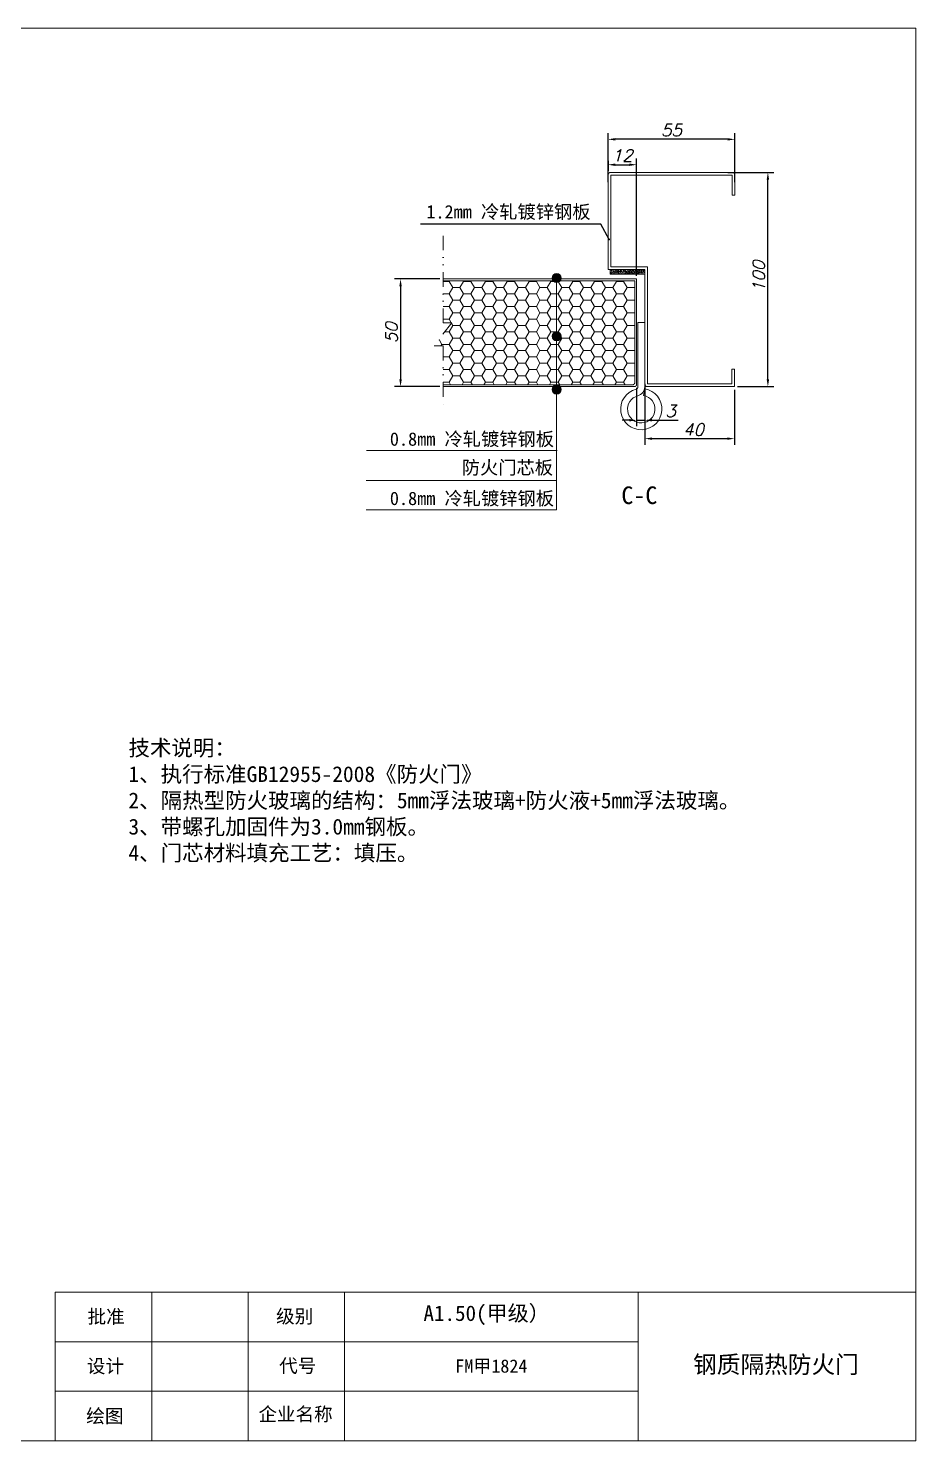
# Model space of a CAD drawing. Extents: x 840 to 463068, y -166519 to 7717.
# Drawn here: x 24799 to 27899, y -397 to 4535 of the extents above; entities that cross this region are included whole.
import ezdxf

# ---------------------------------------------------------------- set-up
doc = ezdxf.new("R2010")
doc.units = 0
doc.header["$LTSCALE"] = 4
doc.linetypes.add('DIVIDE', pattern=[31.75, 12.7, -6.35, 0, -6.35, 0, -6.35])
doc.layers.get('0').update_dxf_attribs({"linetype": 'CONTINUOUS', "lineweight": 13})
doc.layers.get('DEFPOINTS').update_dxf_attribs({"linetype": 'CONTINUOUS', "lineweight": 13})
for name, color, linetype, lineweight in [('HATCH', 6, 'CONTINUOUS', 13), ('剖断线', 2, 'DIVIDE', 13), ('标注', 3, 'CONTINUOUS', 13), ('粗实线', 7, 'CONTINUOUS', 30)]:
    doc.layers.add(name, color=color, linetype=linetype, lineweight=lineweight)
doc.styles.get("Standard").update_dxf_attribs({"font": ''})
doc.styles.add('仿宋', font='italic.shx')
doc.styles.add('样式 1', font='simhei.ttf', dxfattribs={"height": 20})
doc.styles.get('Standard').set_extended_font_data('@FangSong_GB2312')
doc.dimstyles.new('17X-4', dxfattribs={"dimscale": 17, "dimtxt": 2.5, "dimasz": 1.5, "dimexe": 1.25, "dimexo": 0.625, "dimtad": 1, "dimlfac": 0.25, "dimdsep": 46, "dimtxsty": '仿宋', "dimcen": 2.5, "dimclrt": 7, "dimadec": 0, "dimazin": 0, "dimtfac": 1, "dimtmove": 0, "dimatfit": 3, "dimfxl": 1, "dimarcsym": 0})

# ---------------------------------------------------------------- blocks, each defined once
blk = doc.blocks.new('*D49')
at = {"layer": 'DEFPOINTS', "color": 0, "transparency": 16777216}
for p in [(26923.9, 3290.3), (26952, 3293.5), (26952, 3166.6)]:
    blk.add_point(p, dxfattribs=at)
at = {"layer": '标注', "color": 0, "lineweight": -2, "transparency": 16777216}
for p, q in [((26923.9, 3279.6), (26923.9, 3145.3)), ((26952, 3282.8), (26952, 3145.3)), ((26898.4, 3166.6), (26872.9, 3166.6)), ((26923.9, 3166.6), (26952, 3166.6)), ((26977.5, 3166.6), (27069.3, 3166.6))]:
    blk.add_line(p, q, dxfattribs=at)
at = {"layer": '标注', "color": 0, "transparency": 16777216}
for points in [[(26898.4, 3170.8), (26898.4, 3162.3), (26923.9, 3166.6)], [(26977.5, 3170.8), (26977.5, 3162.3), (26952, 3166.6)]]:
    blk.add_solid(points, dxfattribs=at)
at = {"layer": '标注', "color": 7, "lineweight": 13, "transparency": 16777216, "insert": (27042.5, 3198.5), "char_height": 42.5, "attachment_point": 5, "style": '仿宋'}
blk.add_mtext('3', dxfattribs=at)
blk = doc.blocks.new('*D50')
at = {"layer": 'DEFPOINTS', "color": 0, "transparency": 16777216}
for p in [(26247.6, 3659.9), (26099.2, 3283.9), (26247.6, 3283.9)]:
    blk.add_point(p, dxfattribs=at)
at = {"layer": '标注', "color": 0, "lineweight": -2, "transparency": 16777216}
for p, q in [((26236.9, 3659.9), (26078, 3659.9)), ((26099.2, 3634.4), (26099.2, 3309.4)), ((26236.9, 3283.9), (26078, 3283.9))]:
    blk.add_line(p, q, dxfattribs=at)
at = {"layer": '标注', "color": 0, "transparency": 16777216}
for points in [[(26095, 3634.4), (26103.5, 3634.4), (26099.2, 3659.9)], [(26095, 3309.4), (26103.5, 3309.4), (26099.2, 3283.9)]]:
    blk.add_solid(points, dxfattribs=at)
at = {"layer": '标注', "color": 7, "lineweight": 13, "transparency": 16777216, "insert": (26067.4, 3471.9), "char_height": 42.5, "attachment_point": 5, "rotation": 90, "style": '仿宋'}
blk.add_mtext('50', dxfattribs=at)
blk = doc.blocks.new('*D51')
at = {"layer": 'DEFPOINTS', "color": 0, "transparency": 16777216}
for p in [(26952, 3304.1), (27265.9, 3283.9), (27265.9, 3102.3)]:
    blk.add_point(p, dxfattribs=at)
at = {"layer": '标注', "color": 0, "lineweight": -2, "transparency": 16777216}
for p, q in [((26952, 3293.5), (26952, 3081)), ((27265.9, 3273.2), (27265.9, 3081)), ((26977.5, 3102.3), (27240.4, 3102.3))]:
    blk.add_line(p, q, dxfattribs=at)
at = {"layer": '标注', "color": 0, "transparency": 16777216}
for points in [[(26977.5, 3106.5), (26977.5, 3098), (26952, 3102.3)], [(27240.4, 3106.5), (27240.4, 3098), (27265.9, 3102.3)]]:
    blk.add_solid(points, dxfattribs=at)
at = {"layer": '标注', "color": 7, "lineweight": 13, "transparency": 16777216, "insert": (27122.7, 3134.1), "char_height": 42.5, "attachment_point": 5, "style": '仿宋'}
blk.add_mtext('40', dxfattribs=at)
blk = doc.blocks.new('*D52')
at = {"layer": 'DEFPOINTS', "color": 0, "transparency": 16777216}
for p in [(26823.8, 4147.4), (26823.8, 3987.1), (27266.8, 3987.1)]:
    blk.add_point(p, dxfattribs=at)
at = {"layer": '标注', "color": 0, "lineweight": -2, "transparency": 16777216}
for p, q in [((26823.8, 3997.7), (26823.8, 4168.6)), ((27241.3, 4147.4), (26849.3, 4147.4)), ((27266.8, 3997.7), (27266.8, 4168.6))]:
    blk.add_line(p, q, dxfattribs=at)
at = {"layer": '标注', "color": 0, "transparency": 16777216}
for points in [[(26849.3, 4151.6), (26849.3, 4143.1), (26823.8, 4147.4)], [(27241.3, 4151.6), (27241.3, 4143.1), (27266.8, 4147.4)]]:
    blk.add_solid(points, dxfattribs=at)
at = {"layer": '标注', "color": 7, "lineweight": 13, "transparency": 16777216, "insert": (27045.3, 4179.3), "char_height": 42.5, "attachment_point": 5, "style": '仿宋'}
blk.add_mtext('55', dxfattribs=at)
blk = doc.blocks.new('*D53')
at = {"layer": 'DEFPOINTS', "color": 0, "transparency": 16777216}
for p in [(26823.8, 4083.2), (26923.9, 4058.8), (26923.9, 3659.9)]:
    blk.add_point(p, dxfattribs=at)
at = {"layer": '标注', "color": 0, "lineweight": -2, "transparency": 16777216}
for p, q in [((26823.8, 4072.5), (26823.8, 4037.5)), ((26849.3, 4058.8), (26898.4, 4058.8)), ((26923.9, 3670.5), (26923.9, 4080))]:
    blk.add_line(p, q, dxfattribs=at)
at = {"layer": '标注', "color": 0, "transparency": 16777216}
for points in [[(26849.3, 4063), (26849.3, 4054.5), (26823.8, 4058.8)], [(26898.4, 4063), (26898.4, 4054.5), (26923.9, 4058.8)]]:
    blk.add_solid(points, dxfattribs=at)
at = {"layer": '标注', "color": 7, "lineweight": 13, "transparency": 16777216, "insert": (26873.8, 4090.7), "char_height": 42.5, "attachment_point": 5, "style": '仿宋'}
blk.add_mtext('12', dxfattribs=at)
blk = doc.blocks.new('*D54')
at = {"layer": 'DEFPOINTS', "color": 0, "transparency": 16777216}
for p in [(27231.4, 4031.9), (27382.3, 4031.9), (27265.9, 3283.9)]:
    blk.add_point(p, dxfattribs=at)
at = {"layer": '标注', "color": 0, "lineweight": -2, "transparency": 16777216}
for p, q in [((27242, 4031.9), (27403.5, 4031.9)), ((27382.3, 3309.4), (27382.3, 4006.4)), ((27276.5, 3283.9), (27403.5, 3283.9))]:
    blk.add_line(p, q, dxfattribs=at)
at = {"layer": '标注', "color": 0, "transparency": 16777216}
for points in [[(27378, 4006.4), (27386.5, 4006.4), (27382.3, 4031.9)], [(27378, 3309.4), (27386.5, 3309.4), (27382.3, 3283.9)]]:
    blk.add_solid(points, dxfattribs=at)
at = {"layer": '标注', "color": 7, "lineweight": 13, "transparency": 16777216, "insert": (27350.4, 3668.5), "char_height": 42.5, "attachment_point": 5, "rotation": 90, "style": '仿宋'}
blk.add_mtext('100', dxfattribs=at)

msp = doc.modelspace()

# ---------------------------------------------------------------- hatches: boundary and pattern name
at = {"layer": 'HATCH', "lineweight": 18}
h = msp.add_hatch(dxfattribs=at)
h.set_pattern_fill('AR-CONC', color=256, scale=0.0468, angle=-180, style=0)
h.set_pattern_definition([(130, (67776.0905, 26977.5856), (-8.5262425, -0.7459492), [0.89154, -9.80694]), (185, (67776.0905, 26977.586), (1.6493643, 8.9414509), [0.713232, -7.845552]), (79.549, (67775.38, 26977.5234), (-6.8769091, 8.195461), [0.757692, -8.334612]), (133.8158, (67776.09, 26979.963), (-12.686499, -1.967581), [1.33731, -14.71041]), (83.3644, (67775.033, 26979.799), (-11.1105182, 11.579516), [1.136538, -12.501918]), (188.816, (67776.09, 26979.963), (-11.1105356, 11.5794955), [1.069848, -11.768328]), (159, (67774.902, 26979.369), (-7.0955764, -4.7860263), [0.89154, -9.80694]), (214, (67774.902, 26979.369), (-2.892335, 8.6199968), [0.713232, -7.845552]), (108.5486, (67774.3105, 26978.97), (-9.9878918, 3.8339897), [0.757692, -8.334612]), (142.5, (67776.0905, 26977.5856), (-0.14454663, 3.95717582), [0, -7.7504544, 0, -7.964424, 0, -7.87527]), (172.5, (67776.0905, 26977.5856), (-3.1271602, 4.6884509), [0, -4.5409104, 0, -7.5721464, 0, -3.001518]), (212.5, (67778.7414, 26977.5856), (-6.34563985, -0.26810522), [0, -2.9718, 0, -9.272016, 0, -12.303252]), (222.5, (67779.93, 26977.5856), (-6.9324457, 1.1899598), [0, -3.86334, 0, -6.1575696, 0, -8.737092])])
h.paths.add_polyline_path([(26831.886, 3676.628), (26831.886, 3692.628), (26951.886, 3692.628), (26951.886, 3676.628)])
at = {"layer": '标注', "linetype": 'ByBlock'}
h = msp.add_hatch(dxfattribs=at)
h.set_pattern_fill('HONEY', color=6, scale=8, style=0)
h.set_pattern_definition([(0, (9479.297, 0), (38.1, 21.99704), [25.4, -50.8]), (120, (9479.297, 0), (-38.099995, 21.997048), [25.4, -50.8]), (60, (9479.297, 0), (5e-06, 43.994088), [-50.8, 25.4])])
h.paths.add_polyline_path([(26644.22, 3443.674), (26644.22, 3290.275), (26775.102, 3290.275), (26909.502, 3290.275, 0.41421356), (26917.502, 3298.275), (26917.502, 3653.475), (26656.967, 3653.475, -0.23610846), (26644.22, 3647.1), (26644.22, 3475.539, -0.41421356), (26660.152, 3459.606, -0.41421356)])
h.paths.add_polyline_path([(26628.288, 3459.606, -0.41421356), (26644.22, 3475.539), (26644.22, 3647.1, -0.23610846), (26631.473, 3653.475), (26247.556, 3653.475), (26247.556, 3507.128), (26277.99, 3507.128), (26217.122, 3426.259), (26247.556, 3426.259), (26247.556, 3290.275), (26644.22, 3290.275), (26644.22, 3443.674, -0.41421356)])
at = {"layer": '粗实线', "lineweight": 13}
h = msp.add_hatch(color=256, dxfattribs=at)
edge = h.paths.add_edge_path()
edge.add_arc((26644.22, 3663.032), 15.932, 0, 360)
h = msp.add_hatch(color=256, dxfattribs=at)
edge = h.paths.add_edge_path()
edge.add_arc((26644.22, 3459.606), 15.932, 0, 360)
h = msp.add_hatch(color=256, dxfattribs=at)
edge = h.paths.add_edge_path()
edge.add_arc((26644.22, 3273.779), 15.932, 0, 360)

# ---------------------------------------------------------------- linework, layer by layer
at = {"color": 0, "lineweight": 18}
for p, q in [((27898.744, -396.839), (27898.744, 4535.257)), ((27898.744, 1283.84), (27898.744, 121.468)), ((27898.744, 121.468), (24892.875, 121.468)), ((25229.882, 121.468), (25229.882, -396.839)), ((25566.888, 121.468), (25566.888, -396.839)), ((25903.895, 121.468), (25903.895, -396.839)), ((26610.066, 121.468), (26849.435, 121.468)), ((26928.729, -396.839), (26928.729, 121.468)), ((25566.888, -224.07), (24892.875, -224.07)), ((25566.888, -224.07), (26928.729, -224.07)), ((25566.888, -396.839), (25566.888, -224.07)), ((21053.956, -396.839), (27898.744, -396.839)), ((26723.096, -396.839), (25566.888, -396.839))]:
    msp.add_line(p, q, dxfattribs=at)
at = {"color": 0, "lineweight": 13}
for p, q in [((26917.502, 3653.475), (26917.502, 3298.275)), ((26923.902, 3659.875), (26923.902, 3291.875)), ((26952.14, 3276.338), (26948.352, 3252.637))]:
    msp.add_line(p, q, dxfattribs=at)
at = {"lineweight": 13}
for p, q in [((26951.989, 3508.296), (26927.989, 3508.296)), ((26927.989, 3508.296), (26927.989, 3282.831)), ((26951.989, 3508.296), (26951.989, 3282.831))]:
    msp.add_line(p, q, dxfattribs=at)
at = {"color": 0, "lineweight": 18}
msp.add_lwpolyline([(24892.875, 121.468), (27898.744, 121.468), (27898.744, -396.839), (24892.875, -396.839)], close=True, dxfattribs=at)
msp.add_lwpolyline([(26928.729, -51.301), (24892.875, -51.301), (24892.875, 121.468), (26723.096, 121.468)], dxfattribs=at)
at = {"lineweight": 13}
for centre, radius, start, end in [((26939.989, 3205.371), 72, 104.477512, 80.284415), ((26919.989, 3282.831), 8, 284.477512, 0), ((26919.989, 3282.831), 32, 284.477512, 0), ((26939.989, 3205.371), 48, 104.477512, 79.966074)]:
    msp.add_arc(centre, radius, start, end, dxfattribs=at)
at = {"layer": '剖断线', "lineweight": 13}
for p, q in [((26247.556, 3810.703), (26247.556, 3507.128)), ((26277.99, 3507.128), (26217.122, 3426.259)), ((26247.556, 3507.128), (26277.99, 3507.128)), ((26217.122, 3426.259), (26247.556, 3426.259)), ((26247.556, 3426.259), (26247.556, 3221.812))]:
    msp.add_line(p, q, dxfattribs=at)
at = {"layer": '标注', "lineweight": 13}
msp.add_line((26644.22, 3662.146), (26644.22, 2853.147), dxfattribs=at)
at = {"layer": '标注', "color": 0, "linetype": 'DIVIDE', "lineweight": 18}
msp.add_line((26951.886, 3692.628), (26951.886, 3676.628), dxfattribs=at)
at = {"layer": '标注', "color": 0, "linetype": 'ByBlock', "lineweight": 18}
msp.add_line((27256.301, 3345.178), (27265.901, 3345.178), dxfattribs=at)
at = {"layer": '标注', "color": 0, "linetype": 'DIVIDE', "lineweight": 13}
for centre in [(26909.502, 3298.275), (26915.902, 3291.875)]:
    msp.add_arc(centre, 8, 270, 0, dxfattribs=at)
at = {"layer": '标注', "color": 0, "lineweight": 13}
msp.add_arc((26959.989, 3291.875), 8, 180, 270, dxfattribs=at)
at = {"layer": '粗实线', "lineweight": 18}
for p, q in [((27898.744, 4535.257), (21053.956, 4535.257)), ((26831.886, 3692.628), (26951.886, 3692.628)), ((26831.886, 3676.628), (26831.886, 3692.628)), ((26831.886, 3676.628), (26951.886, 3676.628)), ((27256.301, 3345.178), (27256.301, 3293.475)), ((27265.901, 3345.178), (27265.901, 3283.875)), ((27265.901, 3283.875), (26959.989, 3283.875)), ((27256.301, 3293.475), (26961.414, 3293.475))]:
    msp.add_line(p, q, dxfattribs=at)
at = {"layer": '粗实线', "lineweight": 13}
for p, q in [((26823.798, 4022.275), (26823.798, 3692.628)), ((26823.798, 4018.275), (26823.798, 3703.082)), ((27257.214, 4031.875), (26833.398, 4031.875)), ((26833.398, 4022.275), (26833.415, 3702.228)), ((27257.214, 4022.275), (26833.398, 4022.275)), ((27253.214, 4031.875), (26837.398, 4031.875)), ((27253.214, 4022.275), (26837.398, 4022.275)), ((27257.214, 4022.275), (27257.214, 3951.875)), ((27257.214, 4018.275), (27257.214, 3951.875)), ((27266.814, 4022.275), (27266.814, 3951.875)), ((27266.814, 4018.275), (27266.814, 3951.875)), ((27266.814, 3951.875), (27257.214, 3951.875)), ((27266.814, 3951.875), (27257.214, 3951.875)), ((26961.307, 3702.228), (26833.415, 3702.228)), ((26961.414, 3293.475), (26961.307, 3702.228)), ((26247.556, 3659.875), (26923.902, 3659.875)), ((26907.902, 3653.475), (26247.556, 3653.475)), ((26247.556, 3653.475), (26825.502, 3653.475)), ((26247.556, 3653.475), (26825.502, 3653.475)), ((26917.502, 3653.475), (26247.556, 3653.475)), ((26951.886, 3692.628), (26823.798, 3692.628)), ((26951.989, 3291.875), (26951.886, 3692.628)), ((26909.502, 3290.275), (26247.556, 3290.275)), ((26775.102, 3290.275), (26247.556, 3290.275)), ((26915.902, 3283.875), (26247.556, 3283.875)), ((25980.446, 3060.32), (26646.057, 3060.32)), ((25978.609, 2955.668), (26644.22, 2955.668)), ((25978.609, 2853.147), (26644.22, 2853.147))]:
    msp.add_line(p, q, dxfattribs=at)
for centre in [(26644.22, 3663.032), (26644.22, 3459.606), (26644.22, 3273.779)]:
    msp.add_circle(centre, 15.932, dxfattribs=at)
for centre, start, end in [((26833.398, 4022.275), 90, 180), ((27257.214, 4022.275), 0, 90)]:
    msp.add_arc(centre, 9.6, start, end, dxfattribs=at)

# ---------------------------------------------------------------- texts
at = {"color": 0, "lineweight": 18, "attachment_point": 5, "style": '样式 1'}
for s, insert, char_height, width in [('{\\fSimSun|b0|i0|c134|p54;批准}', (25070.865, 34.014), 47.51149, 1648.40571), ('{\\fSimSun|b0|i0|c134|p54;\\W1;级别}', (25729.343, 35.083), 47.51149, 1648.40571), ('{\\fSimSun|b0|i0|c134|p2;A1.50(甲级）}', (26399.921, 41.323), 53.99032, 1248.79225), ('{\\fSimSun|b1|i0|c134|p2;钢质隔热防火门}', (27410.469, -133.83), 60.61278, 2102.95359), ('{\\fSimSun|b0|i0|c134|p54;设计}', (25068.314, -138.755), 47.51149, 1648.40571), ('{\\fSimSun|b0|i0|c134|p54;\\W1;代号}', (25739.99, -137.686), 47.51149, 1648.40571), ('{\\fSimSun|b0|i0|c134|p2;FM甲1824}', (26416.267, -138.462), 46.28995, 1677.88371), ('{\\fSimSun|b0|i0|c134|p54;绘图}', (25066.563, -313.271), 47.9914, 1248.79221), ('{\\fSimSun|b0|i0|c134|p54;\\W1;企业名称}', (25732.342, -306.554), 47.51149, 1648.40571)]:
    msp.add_mtext(s, dxfattribs=dict(at, insert=insert, char_height=char_height, width=width))
at = {"layer": '标注', "color": 7, "lineweight": 13, "char_height": 46.75, "attachment_point": 9, "style": '仿宋'}
for s, insert, width in [('{\\fSimSun|b0|i0|c134|p2;\\C0;1.2mm \\fSimHei|b0|i0|c134|p49;\\C7;冷轧镀锌钢板}', (26762.641, 3865.772), 958.88234), ('\\P{\\fSimSun|b0|i0|c134|p2;\\C0;0.8mm\\fSimHei|b0|i0|c134|p49;\\C7; 冷轧镀锌钢板}', (26635.206, 3072.289), 897.41557), ('{\\fSimSun|b0|i0|c134|p2;\\C0;防火门芯板}', (26631.78, 2972.885), 943.56402), ('\\P{\\fSimSun|b0|i0|c134|p2;\\C0;0.8mm\\fSimHei|b0|i0|c134|p49;\\C7; 冷轧镀锌钢板}', (26635.206, 2865.08), 924.33562)]:
    msp.add_mtext(s, dxfattribs=dict(at, insert=insert, width=width))
at = {"layer": '粗实线', "lineweight": 13, "insert": (26870.534, 2935.375), "char_height": 61.5, "width": 133.38118, "attachment_point": 1}
msp.add_mtext('{\\fKaiTi_GB2312|b0|i0|c134|p49;C-C}', dxfattribs=at)
at = {"layer": '粗实线', "lineweight": 13, "insert": (25148.779, 1836.035), "char_height": 55, "width": 4077.95044, "attachment_point": 4, "style": '样式 1'}
msp.add_mtext('{\\fSimSun|b0|i0|c134|p2;技术说明：\\P\\C0;1、执行标准GB12955-2008《防火门》\\P\\C256;2、隔热型防火玻璃的结构：5mm浮法玻璃+防火液+5mm浮法玻璃。\\P\\C0;3、带螺孔加固件为3.0mm钢板。 \\P4、门芯材料填充工艺：填压。}', dxfattribs=at)

# ---------------------------------------------------------------- dimensions: what is measured, and where the dimension line sits
at = {"layer": '标注', "lineweight": 13}
for base, p1, p2, text, picture, middle in [((26823.798, 4147.394), (27266.814, 3987.075), (26823.798, 3987.075), '55', '*D52', (27045.306, 4179.269)), ((26923.902, 4058.798), (26823.798, 4083.172), (26923.902, 3659.875), '12', '*D53', (26873.85, 4090.673))]:
    dim = msp.add_linear_dim(base=base, p1=p1, p2=p2, text=text, dimstyle='17X-4', dxfattribs=at)
    dim.commit()
    dim.dimension.update_dxf_attribs({"geometry": picture, "text_midpoint": middle})
dim = msp.add_linear_dim(base=(27382.265, 4031.875), p1=(27265.901, 3283.875), p2=(27231.413, 4031.875), angle=90, text='100', dimstyle='17X-4', dxfattribs=at)
dim.commit()
dim.dimension.update_dxf_attribs({"geometry": '*D54', "text_midpoint": (27382.265, 3668.497), "dimtype": 160})
dim = msp.add_linear_dim(base=(26099.226, 3283.875), p1=(26247.556, 3659.875), p2=(26247.556, 3283.875), angle=90, text='50', dimstyle='17X-4', dxfattribs=at)
dim.commit()
dim.dimension.update_dxf_attribs({"geometry": '*D50', "text_midpoint": (26067.351, 3471.875)})
dim = msp.add_linear_dim(base=(26951.989, 3166.598), p1=(26923.902, 3290.275), p2=(26951.989, 3293.475), text='3', dimstyle='17X-4', dxfattribs=at)
dim.commit()
dim.dimension.update_dxf_attribs({"geometry": '*D49', "text_midpoint": (27042.452, 3166.598), "dimtype": 160})
at = {"layer": '标注', "color": 0, "lineweight": 13}
dim = msp.add_linear_dim(base=(27265.901, 3102.271), p1=(26951.966, 3304.144), p2=(27265.901, 3283.875), text='40', dimstyle='17X-4', dxfattribs=at)
dim.commit()
dim.dimension.update_dxf_attribs({"geometry": '*D51', "text_midpoint": (27122.673, 3102.271), "dimtype": 160})

# ---------------------------------------------------------------- leaders
at = {"layer": '标注', "lineweight": 13, "annotation_type": 0, "has_hookline": 1, "hookline_direction": 1, "text_width": 593.534}
msp.add_leader([(26828.04, 3797.977), (26798.766, 3851.717), (26773.266, 3851.717)], dimstyle='17X-4', override={"dimgap": 0.625, "dimtad": 1, "dimldrblk": 'DOTSMALL'}, dxfattribs=at)

doc.saveas('drawing.dxf')
